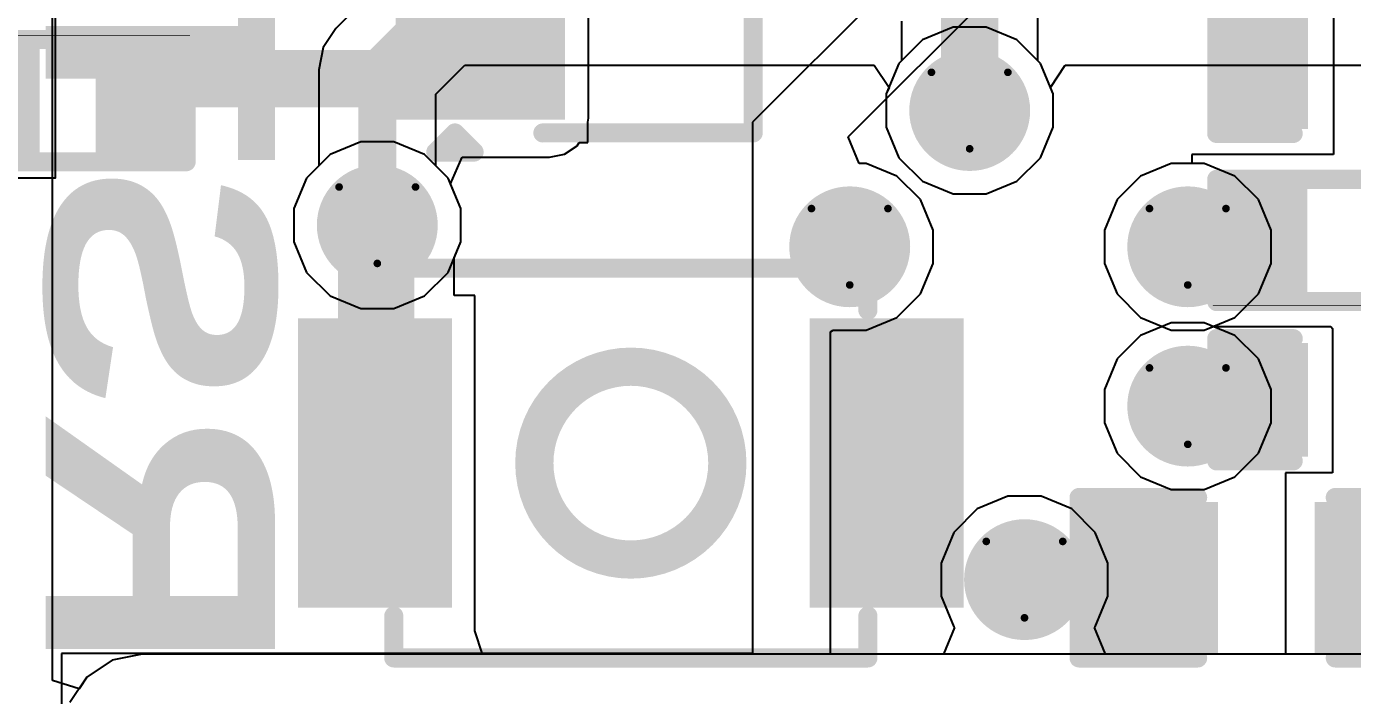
# Model space of a CAD drawing. Header units: inches. Extents: x -6 to 385, y -2 to 98.
# Drawn here: x 22.61 to 31.42, y 6.56 to 11.01 of the extents above; entities that cross this region are included whole.
import ezdxf

# ---------------------------------------------------------------- set-up
doc = ezdxf.new("R2010")
doc.units = ezdxf.units.IN
for name, color, linetype in [('Bottom Layer', 5, 'Continuous'), ('Bottom Overlay', 54, 'Continuous'), ('Bottom Paste', 16, 'Continuous'), ('Bottom Solder', 6, 'Continuous'), ('Dimensions', 6, 'Continuous'), ('Drill Drawing', 1, 'Continuous'), ('Layer 1', 16, 'Continuous'), ('Layer 2', 76, 'Continuous'), ('Top Layer', 1, 'Continuous'), ('Top Solder', 216, 'Continuous'), ('Via Holes', 16, 'Continuous')]:
    doc.layers.add(name, color=color, linetype=linetype)
doc.styles.add('Arial Black_Bold', font='', dxfattribs={"height": 0.2})
doc.styles.get('Arial Black_Bold').set_extended_font_data('Arial Black', bold=True)

# ---------------------------------------------------------------- blocks, each defined once
blk = doc.blocks.new('B3U_1000P_B_15')
at = {"layer": 'Bottom Layer'}
for points in [[(-2.11, 0.86), (-1.29, 0.86), (-1.29, -0.86), (-2.11, -0.86)], [(1.29, 0.86), (2.11, 0.86), (2.11, -0.86), (1.29, -0.86)]]:
    blk.add_hatch(color=5, dxfattribs=at).paths.add_polyline_path(points)
at = {"layer": 'Bottom Paste'}
for points in [[(-2.11, 0.86), (-1.29, 0.86), (-1.29, -0.86), (-2.11, -0.86)], [(1.29, 0.86), (2.11, 0.86), (2.11, -0.86), (1.29, -0.86)]]:
    blk.add_hatch(color=16, dxfattribs=at).paths.add_polyline_path(points)
at = {"layer": 'Bottom Solder'}
for points in [[(-2.2116, 0.9616), (-1.1884, 0.9616), (-1.1884, -0.9616), (-2.2116, -0.9616)], [(1.1884, 0.9616), (2.2116, 0.9616), (2.2116, -0.9616), (1.1884, -0.9616)]]:
    blk.add_hatch(color=6, dxfattribs=at).paths.add_polyline_path(points)
at = {"layer": 'Bottom Overlay'}
for points in [[(-1.5748, 1.016, 0.127, 0.127, 0), (-1.5748, 1.2954, 0.127, 0.127, 0)], [(-1.5748, 1.2954, 0.127, 0.127, 0), (1.5748, 1.2954, 0.127, 0.127, 0)], [(1.5748, 1.2954, 0.127, 0.127, 0), (1.5748, 1.016, 0.127, 0.127, 0)], [(-1.5748, -1.2954, 0.127, 0.127, 0), (-1.5748, -1.016, 0.127, 0.127, 0)], [(1.5748, -1.2954, 0.127, 0.127, 0), (1.5748, -1.016, 0.127, 0.127, 0)], [(-1.5748, -1.2954, 0.127, 0.127, 0), (1.5748, -1.2954, 0.127, 0.127, 0)]]:
    blk.add_lwpolyline(points, format="xyseb", dxfattribs=at)
for points in [[(-1.6065, 1.2954, 0.0635, 0.0635, 1), (-1.5431, 1.2954, 0.0635, 0.0635, 1)], [(-1.6065, 1.2954, 0.0635, 0.0635, 1), (-1.5431, 1.2954, 0.0635, 0.0635, 1)], [(1.5431, 1.2954, 0.0635, 0.0635, 1), (1.6065, 1.2954, 0.0635, 0.0635, 1)], [(1.5431, 1.2954, 0.0635, 0.0635, 1), (1.6065, 1.2954, 0.0635, 0.0635, 1)], [(-1.6065, 1.016, 0.0635, 0.0635, 1), (-1.5431, 1.016, 0.0635, 0.0635, 1)], [(1.5431, 1.016, 0.0635, 0.0635, 1), (1.6066, 1.016, 0.0635, 0.0635, 1)], [(0.6411, 0, 0.254, 0.254, 1), (-0.6411, 0, 0.254, 0.254, 1)], [(-0.7046, 0, 0.127, 0.127, 1), (-0.5776, 0, 0.127, 0.127, 1)], [(0.5776, 0, 0.127, 0.127, 1), (0.7046, 0, 0.127, 0.127, 1)], [(-1.6065, -1.016, 0.0635, 0.0635, 1), (-1.5431, -1.016, 0.0635, 0.0635, 1)], [(1.5431, -1.016, 0.0635, 0.0635, 1), (1.6065, -1.016, 0.0635, 0.0635, 1)], [(-1.6065, -1.2954, 0.0635, 0.0635, 1), (-1.5431, -1.2954, 0.0635, 0.0635, 1)], [(-1.6065, -1.2954, 0.0635, 0.0635, 1), (-1.5431, -1.2954, 0.0635, 0.0635, 1)], [(1.5431, -1.2954, 0.0635, 0.0635, 1), (1.6065, -1.2954, 0.0635, 0.0635, 1)], [(1.5431, -1.2954, 0.0635, 0.0635, 1), (1.6065, -1.2954, 0.0635, 0.0635, 1)]]:
    blk.add_lwpolyline(points, format="xyseb", close=True, dxfattribs=at)
blk = doc.blocks.new('R___0402_B_29')
at = {"layer": 'Bottom Layer'}
for points in [[(-0.2413, 0.3175), (-0.2413, -0.3175), (-0.6985, -0.3175), (-0.6985, 0.3175)], [(0.6985, 0.3175), (0.6985, -0.3175), (0.2413, -0.3175), (0.2413, 0.3175)]]:
    blk.add_hatch(color=5, dxfattribs=at).paths.add_polyline_path(points)
at = {"layer": 'Bottom Paste'}
for points in [[(-0.2413, 0.3175), (-0.2413, -0.3175), (-0.6985, -0.3175), (-0.6985, 0.3175)], [(0.6985, 0.3175), (0.6985, -0.3175), (0.2413, -0.3175), (0.2413, 0.3175)]]:
    blk.add_hatch(color=16, dxfattribs=at).paths.add_polyline_path(points)
at = {"layer": 'Bottom Solder'}
for points in [[(-0.1863, 0.3725), (-0.1863, -0.3725), (-0.7535, -0.3725), (-0.7535, 0.3725)], [(0.7535, 0.3725), (0.7535, -0.3725), (0.1863, -0.3725), (0.1863, 0.3725)]]:
    blk.add_hatch(color=6, dxfattribs=at).paths.add_polyline_path(points)
at = {"layer": 'Bottom Overlay'}
for points in [[(-0.7874, 0.4064, 0.127, 0.127, 0), (-0.7874, -0.4064, 0.127, 0.127, 0)], [(0.7874, 0.4064, 0.127, 0.127, 0), (-0.7874, 0.4064, 0.127, 0.127, 0)], [(0.7874, 0.4064, 0.127, 0.127, 0), (0.7874, -0.4064, 0.127, 0.127, 0)], [(0.8128, 0.4318, 0.00323, 0.00323, 0), (-0.8128, 0.4318, 0.00323, 0.00323, 0)], [(0.7874, -0.4064, 0.127, 0.127, 0), (-0.7874, -0.4064, 0.127, 0.127, 0)]]:
    blk.add_lwpolyline(points, format="xyseb", dxfattribs=at)
for points in [[(-0.8191, 0.4064, 0.0635, 0.0635, 1), (-0.7556, 0.4064, 0.0635, 0.0635, 1)], [(-0.8191, 0.4064, 0.0635, 0.0635, 1), (-0.7556, 0.4064, 0.0635, 0.0635, 1)], [(0.7556, 0.4064, 0.0635, 0.0635, 1), (0.8191, 0.4064, 0.0635, 0.0635, 1)], [(0.7556, 0.4064, 0.0635, 0.0635, 1), (0.8191, 0.4064, 0.0635, 0.0635, 1)], [(-0.8136, 0.4318, 0.00161, 0.00161, 1), (-0.812, 0.4318, 0.00161, 0.00161, 1)], [(0.812, 0.4318, 0.00161, 0.00161, 1), (0.8136, 0.4318, 0.00161, 0.00161, 1)], [(-0.8191, -0.4064, 0.0635, 0.0635, 1), (-0.7556, -0.4064, 0.0635, 0.0635, 1)], [(-0.8191, -0.4064, 0.0635, 0.0635, 1), (-0.7556, -0.4064, 0.0635, 0.0635, 1)], [(0.7556, -0.4064, 0.0635, 0.0635, 1), (0.8191, -0.4064, 0.0635, 0.0635, 1)], [(0.7556, -0.4064, 0.0635, 0.0635, 1), (0.8191, -0.4064, 0.0635, 0.0635, 1)]]:
    blk.add_lwpolyline(points, format="xyseb", close=True, dxfattribs=at)
blk = doc.blocks.new('R___0402_B_38')
at = {"layer": 'Bottom Layer'}
for points in [[(-0.2413, 0.3175), (-0.2413, -0.3175), (-0.6985, -0.3175), (-0.6985, 0.3175)], [(0.6985, 0.3175), (0.6985, -0.3175), (0.2413, -0.3175), (0.2413, 0.3175)]]:
    blk.add_hatch(color=5, dxfattribs=at).paths.add_polyline_path(points)
at = {"layer": 'Bottom Paste'}
for points in [[(-0.2413, 0.3175), (-0.2413, -0.3175), (-0.6985, -0.3175), (-0.6985, 0.3175)], [(0.6985, 0.3175), (0.6985, -0.3175), (0.2413, -0.3175), (0.2413, 0.3175)]]:
    blk.add_hatch(color=16, dxfattribs=at).paths.add_polyline_path(points)
at = {"layer": 'Bottom Solder'}
for points in [[(-0.1863, 0.3725), (-0.1863, -0.3725), (-0.7535, -0.3725), (-0.7535, 0.3725)], [(0.7535, 0.3725), (0.7535, -0.3725), (0.1863, -0.3725), (0.1863, 0.3725)]]:
    blk.add_hatch(color=6, dxfattribs=at).paths.add_polyline_path(points)
at = {"layer": 'Bottom Overlay'}
for points in [[(-0.7874, -0.4064, 0.127, 0.127, 0), (-0.7874, 0.4064, 0.127, 0.127, 0)], [(-0.7874, 0.4064, 0.127, 0.127, 0), (0.7874, 0.4064, 0.127, 0.127, 0)], [(0.7874, -0.4064, 0.127, 0.127, 0), (0.7874, 0.4064, 0.127, 0.127, 0)], [(-0.8128, 0.4318, 0.00323, 0.00323, 0), (0.8128, 0.4318, 0.00323, 0.00323, 0)], [(-0.7874, -0.4064, 0.127, 0.127, 0), (0.7874, -0.4064, 0.127, 0.127, 0)]]:
    blk.add_lwpolyline(points, format="xyseb", dxfattribs=at)
for points in [[(-0.8192, 0.4064, 0.0635, 0.0635, 1), (-0.7557, 0.4064, 0.0635, 0.0635, 1)], [(-0.8192, 0.4064, 0.0635, 0.0635, 1), (-0.7557, 0.4064, 0.0635, 0.0635, 1)], [(0.7557, 0.4064, 0.0635, 0.0635, 1), (0.8192, 0.4064, 0.0635, 0.0635, 1)], [(0.7557, 0.4064, 0.0635, 0.0635, 1), (0.8192, 0.4064, 0.0635, 0.0635, 1)], [(-0.8136, 0.4318, 0.00161, 0.00161, 1), (-0.812, 0.4318, 0.00161, 0.00161, 1)], [(0.812, 0.4318, 0.00161, 0.00161, 1), (0.8136, 0.4318, 0.00161, 0.00161, 1)], [(-0.8192, -0.4064, 0.0635, 0.0635, 1), (-0.7557, -0.4064, 0.0635, 0.0635, 1)], [(-0.8192, -0.4064, 0.0635, 0.0635, 1), (-0.7557, -0.4064, 0.0635, 0.0635, 1)], [(0.7556, -0.4064, 0.0635, 0.0635, 1), (0.8191, -0.4064, 0.0635, 0.0635, 1)], [(0.7556, -0.4064, 0.0635, 0.0635, 1), (0.8191, -0.4064, 0.0635, 0.0635, 1)]]:
    blk.add_lwpolyline(points, format="xyseb", close=True, dxfattribs=at)
blk = doc.blocks.new('____23_B_58')
at = {"layer": 'Bottom Layer'}
for points in [[(-1.36, 1.46), (-0.54, 1.46), (-0.54, 0.54), (-1.36, 0.54)], [(0.54, 1.46), (1.36, 1.46), (1.36, 0.54), (0.54, 0.54)], [(-0.41, -0.54), (0.41, -0.54), (0.41, -1.46), (-0.41, -1.46)]]:
    blk.add_hatch(color=5, dxfattribs=at).paths.add_polyline_path(points)
at = {"layer": 'Bottom Paste'}
for points in [[(-1.36, 1.46), (-0.54, 1.46), (-0.54, 0.54), (-1.36, 0.54)], [(0.54, 1.46), (1.36, 1.46), (1.36, 0.54), (0.54, 0.54)], [(-0.41, -0.54), (0.41, -0.54), (0.41, -1.46), (-0.41, -1.46)]]:
    blk.add_hatch(color=16, dxfattribs=at).paths.add_polyline_path(points)
at = {"layer": 'Bottom Solder'}
for points in [[(-1.4616, 1.5616), (-0.4384, 1.5616), (-0.4384, 0.4384), (-1.4616, 0.4384)], [(0.4384, 1.5616), (1.4616, 1.5616), (1.4616, 0.4384), (0.4384, 0.4384)], [(-0.5116, -0.4384), (0.5116, -0.4384), (0.5116, -1.5616), (-0.5116, -1.5616)]]:
    blk.add_hatch(color=6, dxfattribs=at).paths.add_polyline_path(points)
at = {"layer": 'Bottom Overlay'}
for points in [[(-1.6764, 1.2954, 0.127, 0.127, 0), (-1.5494, 1.1684, 0.127, 0.127, 0)], [(-1.6764, 1.2954, 0.127, 0.127, 0), (-1.6764, 1.0414, 0.127, 0.127, 0)], [(-1.5494, 1.1684, 0.127, 0.127, 0), (-1.6764, 1.0414, 0.127, 0.127, 0)], [(-0.3302, 0.7874, 0.127, 0.127, 0), (0.3302, 0.7874, 0.127, 0.127, 0)], [(-1.5494, 0.5842, 0.127, 0.127, 0), (-1.5494, -0.8128, 0.127, 0.127, 0)], [(1.5494, 0.5842, 0.127, 0.127, 0), (1.5494, -0.8128, 0.127, 0.127, 0)], [(-1.5494, -0.8128, 0.127, 0.127, 0), (-0.5588, -0.8128, 0.127, 0.127, 0)], [(0.5588, -0.8128, 0.127, 0.127, 0), (1.5494, -0.8128, 0.127, 0.127, 0)]]:
    blk.add_lwpolyline(points, format="xyseb", dxfattribs=at)
for points in [[(-1.7082, 1.2954, 0.0635, 0.0635, 1), (-1.6446, 1.2954, 0.0635, 0.0635, 1)], [(-1.7082, 1.2954, 0.0635, 0.0635, 1), (-1.6446, 1.2954, 0.0635, 0.0635, 1)], [(-1.5811, 1.1684, 0.0635, 0.0635, 1), (-1.5176, 1.1684, 0.0635, 0.0635, 1)], [(-1.5811, 1.1684, 0.0635, 0.0635, 1), (-1.5176, 1.1684, 0.0635, 0.0635, 1)], [(-1.7081, 1.0414, 0.0635, 0.0635, 1), (-1.6446, 1.0414, 0.0635, 0.0635, 1)], [(-1.7081, 1.0414, 0.0635, 0.0635, 1), (-1.6446, 1.0414, 0.0635, 0.0635, 1)], [(-0.3619, 0.7874, 0.0635, 0.0635, 1), (-0.2984, 0.7874, 0.0635, 0.0635, 1)], [(0.2985, 0.7874, 0.0635, 0.0635, 1), (0.362, 0.7874, 0.0635, 0.0635, 1)], [(-1.5812, 0.5842, 0.0635, 0.0635, 1), (-1.5176, 0.5842, 0.0635, 0.0635, 1)], [(1.5177, 0.5842, 0.0635, 0.0635, 1), (1.5812, 0.5842, 0.0635, 0.0635, 1)], [(-1.5811, -0.8128, 0.0635, 0.0635, 1), (-1.5176, -0.8128, 0.0635, 0.0635, 1)], [(-1.5811, -0.8128, 0.0635, 0.0635, 1), (-1.5176, -0.8128, 0.0635, 0.0635, 1)], [(-0.5905, -0.8128, 0.0635, 0.0635, 1), (-0.527, -0.8128, 0.0635, 0.0635, 1)], [(0.5271, -0.8128, 0.0635, 0.0635, 1), (0.5906, -0.8128, 0.0635, 0.0635, 1)], [(1.5177, -0.8128, 0.0635, 0.0635, 1), (1.5812, -0.8128, 0.0635, 0.0635, 1)], [(1.5177, -0.8128, 0.0635, 0.0635, 1), (1.5812, -0.8128, 0.0635, 0.0635, 1)]]:
    blk.add_lwpolyline(points, format="xyseb", close=True, dxfattribs=at)
blk = doc.blocks.new('C___0603_B_82')
at = {"layer": 'Bottom Layer'}
for points in [[(-1.143, -0.4445), (-1.143, 0.4445), (-0.381, 0.4445), (-0.381, -0.4445)], [(0.381, -0.4445), (0.381, 0.4445), (1.143, 0.4445), (1.143, -0.4445)]]:
    blk.add_hatch(color=5, dxfattribs=at).paths.add_polyline_path(points)
at = {"layer": 'Bottom Paste'}
for points in [[(-1.143, -0.4445), (-1.143, 0.4445), (-0.381, 0.4445), (-0.381, -0.4445)], [(0.381, -0.4445), (0.381, 0.4445), (1.143, 0.4445), (1.143, -0.4445)]]:
    blk.add_hatch(color=16, dxfattribs=at).paths.add_polyline_path(points)
at = {"layer": 'Bottom Solder'}
for points in [[(-1.203, -0.5045), (-1.203, 0.5045), (-0.321, 0.5045), (-0.321, -0.5045)], [(0.321, -0.5045), (0.321, 0.5045), (1.203, 0.5045), (1.203, -0.5045)]]:
    blk.add_hatch(color=6, dxfattribs=at).paths.add_polyline_path(points)
at = {"layer": 'Bottom Overlay'}
for points in [[(-1.2446, 0.5334, 0.127, 0.127, 0), (-0.4572, 0.5334, 0.127, 0.127, 0)], [(-1.2446, -0.5334, 0.127, 0.127, 0), (-1.2446, 0.5334, 0.127, 0.127, 0)], [(0.4572, 0.5334, 0.127, 0.127, 0), (1.2446, 0.5334, 0.127, 0.127, 0)], [(1.2446, -0.5334, 0.127, 0.127, 0), (1.2446, 0.5334, 0.127, 0.127, 0)], [(-1.2446, -0.5334, 0.127, 0.127, 0), (-0.4572, -0.5334, 0.127, 0.127, 0)], [(0.4572, -0.5334, 0.127, 0.127, 0), (1.2446, -0.5334, 0.127, 0.127, 0)]]:
    blk.add_lwpolyline(points, format="xyseb", dxfattribs=at)
for points in [[(-1.2764, 0.5334, 0.0635, 0.0635, 1), (-1.2128, 0.5334, 0.0635, 0.0635, 1)], [(-1.2764, 0.5334, 0.0635, 0.0635, 1), (-1.2128, 0.5334, 0.0635, 0.0635, 1)], [(-0.4889, 0.5334, 0.0635, 0.0635, 1), (-0.4254, 0.5334, 0.0635, 0.0635, 1)], [(0.4255, 0.5334, 0.0635, 0.0635, 1), (0.489, 0.5334, 0.0635, 0.0635, 1)], [(1.2128, 0.5334, 0.0635, 0.0635, 1), (1.2764, 0.5334, 0.0635, 0.0635, 1)], [(1.2128, 0.5334, 0.0635, 0.0635, 1), (1.2764, 0.5334, 0.0635, 0.0635, 1)], [(-1.2764, -0.5334, 0.0635, 0.0635, 1), (-1.2128, -0.5334, 0.0635, 0.0635, 1)], [(-1.2764, -0.5334, 0.0635, 0.0635, 1), (-1.2128, -0.5334, 0.0635, 0.0635, 1)], [(-0.4889, -0.5334, 0.0635, 0.0635, 1), (-0.4254, -0.5334, 0.0635, 0.0635, 1)], [(0.4255, -0.5334, 0.0635, 0.0635, 1), (0.489, -0.5334, 0.0635, 0.0635, 1)], [(1.2128, -0.5334, 0.0635, 0.0635, 1), (1.2764, -0.5334, 0.0635, 0.0635, 1)], [(1.2128, -0.5334, 0.0635, 0.0635, 1), (1.2764, -0.5334, 0.0635, 0.0635, 1)]]:
    blk.add_lwpolyline(points, format="xyseb", close=True, dxfattribs=at)
blk = doc.blocks.new('C___0402_B_83')
at = {"layer": 'Bottom Layer'}
for points in [[(-0.2413, 0.3175), (-0.2413, -0.3175), (-0.6985, -0.3175), (-0.6985, 0.3175)], [(0.6985, 0.3175), (0.6985, -0.3175), (0.2413, -0.3175), (0.2413, 0.3175)]]:
    blk.add_hatch(color=5, dxfattribs=at).paths.add_polyline_path(points)
at = {"layer": 'Bottom Paste'}
for points in [[(-0.2413, 0.3175), (-0.2413, -0.3175), (-0.6985, -0.3175), (-0.6985, 0.3175)], [(0.6985, 0.3175), (0.6985, -0.3175), (0.2413, -0.3175), (0.2413, 0.3175)]]:
    blk.add_hatch(color=16, dxfattribs=at).paths.add_polyline_path(points)
at = {"layer": 'Bottom Solder'}
for points in [[(-0.1813, 0.3775), (-0.1813, -0.3775), (-0.7585, -0.3775), (-0.7585, 0.3775)], [(0.7585, 0.3775), (0.7585, -0.3775), (0.1813, -0.3775), (0.1813, 0.3775)]]:
    blk.add_hatch(color=6, dxfattribs=at).paths.add_polyline_path(points)
at = {"layer": 'Bottom Overlay'}
for points in [[(-0.7874, -0.4064, 0.127, 0.127, 0), (-0.7874, 0.4064, 0.127, 0.127, 0)], [(-0.7874, 0.4064, 0.127, 0.127, 0), (-0.2794, 0.4064, 0.127, 0.127, 0)], [(0.2794, 0.4064, 0.127, 0.127, 0), (0.7874, 0.4064, 0.127, 0.127, 0)], [(0.7874, -0.4064, 0.127, 0.127, 0), (0.7874, 0.4064, 0.127, 0.127, 0)], [(-0.7874, -0.4064, 0.127, 0.127, 0), (-0.2794, -0.4064, 0.127, 0.127, 0)], [(0.2794, -0.4064, 0.127, 0.127, 0), (0.7874, -0.4064, 0.127, 0.127, 0)]]:
    blk.add_lwpolyline(points, format="xyseb", dxfattribs=at)
for points in [[(-0.8191, 0.4064, 0.0635, 0.0635, 1), (-0.7556, 0.4064, 0.0635, 0.0635, 1)], [(-0.8191, 0.4064, 0.0635, 0.0635, 1), (-0.7556, 0.4064, 0.0635, 0.0635, 1)], [(-0.3111, 0.4064, 0.0635, 0.0635, 1), (-0.2477, 0.4064, 0.0635, 0.0635, 1)], [(0.2477, 0.4064, 0.0635, 0.0635, 1), (0.3111, 0.4064, 0.0635, 0.0635, 1)], [(0.7556, 0.4064, 0.0635, 0.0635, 1), (0.8191, 0.4064, 0.0635, 0.0635, 1)], [(0.7556, 0.4064, 0.0635, 0.0635, 1), (0.8191, 0.4064, 0.0635, 0.0635, 1)], [(-0.8192, -0.4064, 0.0635, 0.0635, 1), (-0.7557, -0.4064, 0.0635, 0.0635, 1)], [(-0.8192, -0.4064, 0.0635, 0.0635, 1), (-0.7557, -0.4064, 0.0635, 0.0635, 1)], [(-0.3111, -0.4064, 0.0635, 0.0635, 1), (-0.2477, -0.4064, 0.0635, 0.0635, 1)], [(0.2477, -0.4064, 0.0635, 0.0635, 1), (0.3112, -0.4064, 0.0635, 0.0635, 1)], [(0.7556, -0.4064, 0.0635, 0.0635, 1), (0.8191, -0.4064, 0.0635, 0.0635, 1)], [(0.7556, -0.4064, 0.0635, 0.0635, 1), (0.8191, -0.4064, 0.0635, 0.0635, 1)]]:
    blk.add_lwpolyline(points, format="xyseb", close=True, dxfattribs=at)
blk = doc.blocks.new('C___0402_B_84')
at = {"layer": 'Bottom Layer'}
for points in [[(-0.2413, 0.3175), (-0.2413, -0.3175), (-0.6985, -0.3175), (-0.6985, 0.3175)], [(0.6985, 0.3175), (0.6985, -0.3175), (0.2413, -0.3175), (0.2413, 0.3175)]]:
    blk.add_hatch(color=5, dxfattribs=at).paths.add_polyline_path(points)
at = {"layer": 'Bottom Paste'}
for points in [[(-0.2413, 0.3175), (-0.2413, -0.3175), (-0.6985, -0.3175), (-0.6985, 0.3175)], [(0.6985, 0.3175), (0.6985, -0.3175), (0.2413, -0.3175), (0.2413, 0.3175)]]:
    blk.add_hatch(color=16, dxfattribs=at).paths.add_polyline_path(points)
at = {"layer": 'Bottom Solder'}
for points in [[(-0.1813, 0.3775), (-0.1813, -0.3775), (-0.7585, -0.3775), (-0.7585, 0.3775)], [(0.7585, 0.3775), (0.7585, -0.3775), (0.1813, -0.3775), (0.1813, 0.3775)]]:
    blk.add_hatch(color=6, dxfattribs=at).paths.add_polyline_path(points)
at = {"layer": 'Bottom Overlay'}
for points in [[(-0.7874, 0.4064, 0.127, 0.127, 0), (-0.7874, -0.4064, 0.127, 0.127, 0)], [(-0.2794, 0.4064, 0.127, 0.127, 0), (-0.7874, 0.4064, 0.127, 0.127, 0)], [(0.7874, 0.4064, 0.127, 0.127, 0), (0.2794, 0.4064, 0.127, 0.127, 0)], [(0.7874, 0.4064, 0.127, 0.127, 0), (0.7874, -0.4064, 0.127, 0.127, 0)], [(-0.2794, -0.4064, 0.127, 0.127, 0), (-0.7874, -0.4064, 0.127, 0.127, 0)], [(0.7874, -0.4064, 0.127, 0.127, 0), (0.2794, -0.4064, 0.127, 0.127, 0)]]:
    blk.add_lwpolyline(points, format="xyseb", dxfattribs=at)
for points in [[(-0.8191, 0.4064, 0.0635, 0.0635, 1), (-0.7556, 0.4064, 0.0635, 0.0635, 1)], [(-0.8191, 0.4064, 0.0635, 0.0635, 1), (-0.7556, 0.4064, 0.0635, 0.0635, 1)], [(-0.3112, 0.4064, 0.0635, 0.0635, 1), (-0.2477, 0.4064, 0.0635, 0.0635, 1)], [(0.2477, 0.4064, 0.0635, 0.0635, 1), (0.3111, 0.4064, 0.0635, 0.0635, 1)], [(0.7557, 0.4064, 0.0635, 0.0635, 1), (0.8192, 0.4064, 0.0635, 0.0635, 1)], [(0.7557, 0.4064, 0.0635, 0.0635, 1), (0.8192, 0.4064, 0.0635, 0.0635, 1)], [(-0.8191, -0.4064, 0.0635, 0.0635, 1), (-0.7556, -0.4064, 0.0635, 0.0635, 1)], [(-0.8191, -0.4064, 0.0635, 0.0635, 1), (-0.7556, -0.4064, 0.0635, 0.0635, 1)], [(-0.3111, -0.4064, 0.0635, 0.0635, 1), (-0.2477, -0.4064, 0.0635, 0.0635, 1)], [(0.2477, -0.4064, 0.0635, 0.0635, 1), (0.3111, -0.4064, 0.0635, 0.0635, 1)], [(0.7556, -0.4064, 0.0635, 0.0635, 1), (0.8191, -0.4064, 0.0635, 0.0635, 1)], [(0.7556, -0.4064, 0.0635, 0.0635, 1), (0.8191, -0.4064, 0.0635, 0.0635, 1)]]:
    blk.add_lwpolyline(points, format="xyseb", close=True, dxfattribs=at)

msp = doc.modelspace()

# ---------------------------------------------------------------- hatches: boundary and pattern name
at = {"layer": 'Bottom Layer'}
for points in [[(25.1616, 10.3972), (26.0816, 10.3972), (26.0816, 11.3091), (25.1616, 11.3091)], [(23.1214, 10.197), (23.5786, 10.197), (23.5786, 10.8966), (23.1214, 10.8966)]]:
    msp.add_hatch(color=5, dxfattribs=at).paths.add_polyline_path(points)
h = msp.add_hatch(color=5, dxfattribs=at)
edge = h.paths.add_edge_path()
edge.add_arc((28.8725, 10.4486), 0.3, 0, 360)
h = msp.add_hatch(color=5, dxfattribs=at)
edge = h.paths.add_edge_path()
edge.add_arc((24.9374, 9.6863), 0.3, 0, 360)
h = msp.add_hatch(color=5, dxfattribs=at)
edge = h.paths.add_edge_path()
edge.add_arc((28.0755, 9.5429), 0.3, 0, 360)
h = msp.add_hatch(color=5, dxfattribs=at)
edge = h.paths.add_edge_path()
edge.add_arc((30.3209, 9.5429), 0.3, 0, 360)
h = msp.add_hatch(color=5, dxfattribs=at)
edge = h.paths.add_edge_path()
edge.add_arc((30.3209, 8.4835), 0.3, 0, 360)
h = msp.add_hatch(color=5, dxfattribs=at)
edge = h.paths.add_edge_path()
edge.add_arc((29.2367, 7.33), 0.3, 0, 360)
at = {"layer": 'Bottom Solder'}
h = msp.add_hatch(color=6, dxfattribs=at)
edge = h.paths.add_edge_path()
edge.add_arc((28.8725, 10.4486), 0.4016, 0, 360)
h = msp.add_hatch(color=6, dxfattribs=at)
edge = h.paths.add_edge_path()
edge.add_arc((24.9374, 9.6863), 0.4016, 0, 360)
h = msp.add_hatch(color=6, dxfattribs=at)
edge = h.paths.add_edge_path()
edge.add_arc((28.0755, 9.5429), 0.4016, 0, 360)
h = msp.add_hatch(color=6, dxfattribs=at)
edge = h.paths.add_edge_path()
edge.add_arc((30.3209, 9.5429), 0.4016, 0, 360)
h = msp.add_hatch(color=6, dxfattribs=at)
edge = h.paths.add_edge_path()
edge.add_arc((30.3209, 8.4835), 0.4016, 0, 360)
h = msp.add_hatch(color=6, dxfattribs=at)
edge = h.paths.add_edge_path()
edge.add_arc((29.2367, 7.33), 0.4016, 0, 360)
at = {"layer": 'Layer 1'}
h = msp.add_hatch(color=16, dxfattribs=at)
edge = h.paths.add_edge_path()
edge.add_arc((28.8725, 10.4486), 0.3, 0, 360)
h = msp.add_hatch(color=16, dxfattribs=at)
edge = h.paths.add_edge_path()
edge.add_arc((24.9374, 9.6863), 0.3, 0, 360)
h = msp.add_hatch(color=16, dxfattribs=at)
edge = h.paths.add_edge_path()
edge.add_arc((28.0755, 9.5429), 0.3, 0, 360)
h = msp.add_hatch(color=16, dxfattribs=at)
edge = h.paths.add_edge_path()
edge.add_arc((30.3209, 9.5429), 0.3, 0, 360)
h = msp.add_hatch(color=16, dxfattribs=at)
edge = h.paths.add_edge_path()
edge.add_arc((30.3209, 8.4835), 0.3, 0, 360)
h = msp.add_hatch(color=16, dxfattribs=at)
edge = h.paths.add_edge_path()
edge.add_arc((29.2367, 7.33), 0.3, 0, 360)
at = {"layer": 'Layer 2'}
h = msp.add_hatch(color=76, dxfattribs=at)
edge = h.paths.add_edge_path()
edge.add_arc((28.8725, 10.4486), 0.3, 0, 360)
h = msp.add_hatch(color=76, dxfattribs=at)
edge = h.paths.add_edge_path()
edge.add_arc((24.9374, 9.6863), 0.3, 0, 360)
h = msp.add_hatch(color=76, dxfattribs=at)
edge = h.paths.add_edge_path()
edge.add_arc((28.0755, 9.5429), 0.3, 0, 360)
h = msp.add_hatch(color=76, dxfattribs=at)
edge = h.paths.add_edge_path()
edge.add_arc((30.3209, 9.5429), 0.3, 0, 360)
h = msp.add_hatch(color=76, dxfattribs=at)
edge = h.paths.add_edge_path()
edge.add_arc((30.3209, 8.4835), 0.3, 0, 360)
h = msp.add_hatch(color=76, dxfattribs=at)
edge = h.paths.add_edge_path()
edge.add_arc((29.2367, 7.33), 0.3, 0, 360)
at = {"layer": 'Top Layer'}
h = msp.add_hatch(color=1, dxfattribs=at)
edge = h.paths.add_edge_path()
edge.add_arc((28.8725, 10.4486), 0.3, 0, 360)
h = msp.add_hatch(color=1, dxfattribs=at)
edge = h.paths.add_edge_path()
edge.add_arc((24.9374, 9.6863), 0.3, 0, 360)
h = msp.add_hatch(color=1, dxfattribs=at)
edge = h.paths.add_edge_path()
edge.add_arc((28.0755, 9.5429), 0.3, 0, 360)
h = msp.add_hatch(color=1, dxfattribs=at)
edge = h.paths.add_edge_path()
edge.add_arc((30.3209, 9.5429), 0.3, 0, 360)
h = msp.add_hatch(color=1, dxfattribs=at)
edge = h.paths.add_edge_path()
edge.add_arc((30.3209, 8.4835), 0.3, 0, 360)
h = msp.add_hatch(color=1, dxfattribs=at)
edge = h.paths.add_edge_path()
edge.add_arc((29.2367, 7.33), 0.3, 0, 360)
at = {"layer": 'Top Solder'}
h = msp.add_hatch(color=216, dxfattribs=at)
edge = h.paths.add_edge_path()
edge.add_arc((28.8725, 10.4486), 0.4016, 0, 360)
h = msp.add_hatch(color=216, dxfattribs=at)
edge = h.paths.add_edge_path()
edge.add_arc((24.9374, 9.6863), 0.4016, 0, 360)
h = msp.add_hatch(color=216, dxfattribs=at)
edge = h.paths.add_edge_path()
edge.add_arc((28.0755, 9.5429), 0.4016, 0, 360)
h = msp.add_hatch(color=216, dxfattribs=at)
edge = h.paths.add_edge_path()
edge.add_arc((30.3209, 9.5429), 0.4016, 0, 360)
h = msp.add_hatch(color=216, dxfattribs=at)
edge = h.paths.add_edge_path()
edge.add_arc((30.3209, 8.4835), 0.4016, 0, 360)
h = msp.add_hatch(color=216, dxfattribs=at)
edge = h.paths.add_edge_path()
edge.add_arc((29.2367, 7.33), 0.4016, 0, 360)
at = {"layer": 'Via Holes'}
h = msp.add_hatch(color=7, dxfattribs=at)
edge = h.paths.add_edge_path()
edge.add_arc((28.8725, 10.4486), 0.15, 0, 360)
h = msp.add_hatch(color=7, dxfattribs=at)
edge = h.paths.add_edge_path()
edge.add_arc((24.9374, 9.6863), 0.15, 0, 360)
h = msp.add_hatch(color=7, dxfattribs=at)
edge = h.paths.add_edge_path()
edge.add_arc((28.0755, 9.5429), 0.15, 0, 360)
h = msp.add_hatch(color=7, dxfattribs=at)
edge = h.paths.add_edge_path()
edge.add_arc((30.3209, 9.5429), 0.15, 0, 360)
h = msp.add_hatch(color=7, dxfattribs=at)
edge = h.paths.add_edge_path()
edge.add_arc((30.3209, 8.4835), 0.15, 0, 360)
h = msp.add_hatch(color=7, dxfattribs=at)
edge = h.paths.add_edge_path()
edge.add_arc((29.2367, 7.33), 0.15, 0, 360)

# ---------------------------------------------------------------- linework, layer by layer
at = {"layer": 'Bottom Layer'}
for p, q in [((26.3406, 10.3972), (26.3406, 11.2937)), ((29.3257, 10.7789), (29.3257, 11.2487)), ((31.2883, 11.2487), (31.2883, 10.1565)), ((28.4193, 11.042), (28.4193, 10.7789)), ((28.4028, 10.7624), (28.3185, 10.5588)), ((28.4193, 10.7789), (28.4028, 10.7624)), ((29.3422, 10.7624), (29.3257, 10.7789)), ((29.4265, 10.5588), (29.3422, 10.7624)), ((28.3185, 10.5588), (28.3185, 10.3384)), ((29.4265, 10.3384), (29.4265, 10.5588)), ((26.3356, 10.3722), (26.3406, 10.3972)), ((26.3356, 10.2351), (26.3356, 10.3722)), ((28.3185, 10.3384), (28.4028, 10.1348)), ((29.3422, 10.1348), (29.4265, 10.3384)), ((26.2647, 10.2141), (26.2788, 10.2351)), ((26.2788, 10.2351), (26.3356, 10.2351)), ((25.4235, 9.9604), (25.5012, 10.1382)), ((25.5012, 10.1382), (26.0816, 10.1382)), ((26.0816, 10.1382), (26.1807, 10.158)), ((26.1807, 10.158), (26.2647, 10.2141)), ((28.4028, 10.1348), (28.5587, 9.9789)), ((29.1863, 9.9789), (29.3422, 10.1348)), ((31.2883, 10.1565), (30.3485, 10.1565)), ((30.3485, 10.1565), (30.3485, 10.0969)), ((30.2107, 10.0969), (30.0071, 10.0125)), ((30.3485, 10.0969), (30.2107, 10.0969)), ((25.4914, 9.7965), (25.4235, 9.9604)), ((28.5587, 9.9789), (28.7623, 9.8946)), ((28.9827, 9.8946), (29.1863, 9.9789)), ((30.0071, 10.0125), (29.8513, 9.8567)), ((28.7623, 9.8946), (28.9827, 9.8946)), ((25.4914, 9.5761), (25.4914, 9.7965)), ((29.8513, 9.8567), (29.7669, 9.6531)), ((29.7669, 9.6531), (29.7669, 9.4327)), ((25.4474, 9.47), (25.4914, 9.5761)), ((25.4474, 9.2186), (25.4474, 9.47)), ((29.7669, 9.4327), (29.8513, 9.229)), ((25.5856, 9.2186), (25.4474, 9.2186)), ((25.5856, 6.9906), (25.5856, 9.2186)), ((29.8513, 9.229), (30.0071, 9.0732)), ((30.0071, 9.0732), (30.2107, 8.9889)), ((30.2107, 8.9889), (30.4311, 8.9889)), ((30.4311, 8.9889), (30.4906, 9.0135)), ((30.4906, 9.0135), (31.2717, 9.0135)), ((31.2717, 9.0135), (31.2833, 8.9994)), ((31.2833, 8.9994), (31.2833, 8.0411)), ((31.2833, 8.0411), (30.9708, 8.0411)), ((30.9708, 8.0411), (30.9708, 6.8339)), ((25.6366, 6.8339), (25.5856, 6.9906)), ((25.5856, 6.9906), (25.5856, 6.9906)), ((30.9708, 6.8339), (25.6366, 6.8339))]:
    msp.add_line(p, q, dxfattribs=at)
for points in [[(28.8725, 10.4486, 0.381, 0.381, 0), (28.8725, 11.8202, 0.381, 0.381, 0)], [(25.3576, 10.6605, 0.254, 0.254, 0), (25.6216, 10.9245, 0.254, 0.254, 0)], [(23.4516, 10.6605, 0.381, 0.381, 0), (25.3576, 10.6605, 0.381, 0.381, 0)], [(30.793, 10.6645, 0.381, 0.381, 0), (30.8311, 10.7026, 0.381, 0.381, 0)], [(30.793, 10.5756, 0.381, 0.381, 0), (30.793, 10.6645, 0.381, 0.381, 0)], [(23.35, 10.5589, 0.254, 0.254, 0), (23.4516, 10.6605, 0.254, 0.254, 0)], [(23.35, 10.5145, 0.254, 0.254, 0), (23.35, 10.5589, 0.254, 0.254, 0)], [(24.9295, 8.1271, 0.508, 0.508, 0), (24.9295, 9.6784, 0.508, 0.508, 0)], [(24.9295, 9.6784, 0.381, 0.381, 0), (24.9374, 9.6863, 0.381, 0.381, 0)], [(30.3209, 9.5429, 0.381, 0.381, 0), (30.342, 9.5639, 0.381, 0.381, 0)], [(30.342, 9.5639, 0.381, 0.381, 0), (30.81, 9.5639, 0.381, 0.381, 0)], [(30.81, 9.5639, 0.381, 0.381, 0), (30.8311, 9.585, 0.381, 0.381, 0)], [(30.3209, 8.4835, 0.381, 0.381, 0), (30.342, 8.5046, 0.381, 0.381, 0)], [(30.342, 8.5046, 0.381, 0.381, 0), (30.81, 8.5046, 0.381, 0.381, 0)], [(30.81, 8.5046, 0.381, 0.381, 0), (30.8311, 8.5257, 0.381, 0.381, 0)], [(29.2367, 7.33, 0.381, 0.381, 0), (29.243, 7.3363, 0.381, 0.381, 0)], [(29.243, 7.3363, 0.381, 0.381, 0), (30.0755, 7.3363, 0.381, 0.381, 0)], [(30.0755, 7.3363, 0.381, 0.381, 0), (30.0818, 7.3426, 0.381, 0.381, 0)]]:
    msp.add_lwpolyline(points, format="xyseb", dxfattribs=at)
for points in [[(25.5581, 10.9245, 0.127, 0.127, 1), (25.6851, 10.9245, 0.127, 0.127, 1)], [(23.3563, 10.6605, 0.1905, 0.1905, 1), (23.5468, 10.6605, 0.1905, 0.1905, 1)], [(25.2623, 10.6605, 0.1905, 0.1905, 1), (25.4528, 10.6605, 0.1905, 0.1905, 1)], [(30.6977, 10.6645, 0.1905, 0.1905, 1), (30.8882, 10.6645, 0.1905, 0.1905, 1)], [(30.6977, 10.6645, 0.1905, 0.1905, 1), (30.8882, 10.6645, 0.1905, 0.1905, 1)], [(30.7358, 10.7026, 0.1905, 0.1905, 1), (30.9263, 10.7026, 0.1905, 0.1905, 1)], [(23.3881, 10.6605, 0.127, 0.127, 1), (23.5151, 10.6605, 0.127, 0.127, 1)], [(25.2941, 10.6605, 0.127, 0.127, 1), (25.4211, 10.6605, 0.127, 0.127, 1)], [(30.6977, 10.5756, 0.1905, 0.1905, 1), (30.8882, 10.5756, 0.1905, 0.1905, 1)], [(23.2865, 10.5589, 0.127, 0.127, 1), (23.4135, 10.5589, 0.127, 0.127, 1)], [(23.2865, 10.5589, 0.127, 0.127, 1), (23.4135, 10.5589, 0.127, 0.127, 1)], [(23.2865, 10.5145, 0.127, 0.127, 1), (23.4135, 10.5145, 0.127, 0.127, 1)], [(28.7772, 10.4486, 0.1905, 0.1905, 1), (28.9677, 10.4486, 0.1905, 0.1905, 1)], [(24.8025, 9.6784, 0.254, 0.254, 1), (25.0565, 9.6784, 0.254, 0.254, 1)], [(24.8342, 9.6784, 0.1905, 0.1905, 1), (25.0247, 9.6784, 0.1905, 0.1905, 1)], [(24.8421, 9.6863, 0.1905, 0.1905, 1), (25.0326, 9.6863, 0.1905, 0.1905, 1)], [(30.2257, 9.5429, 0.1905, 0.1905, 1), (30.4162, 9.5429, 0.1905, 0.1905, 1)], [(30.2468, 9.5639, 0.1905, 0.1905, 1), (30.4373, 9.5639, 0.1905, 0.1905, 1)], [(30.2468, 9.5639, 0.1905, 0.1905, 1), (30.4373, 9.5639, 0.1905, 0.1905, 1)], [(30.7148, 9.5639, 0.1905, 0.1905, 1), (30.9053, 9.5639, 0.1905, 0.1905, 1)], [(30.7148, 9.5639, 0.1905, 0.1905, 1), (30.9053, 9.5639, 0.1905, 0.1905, 1)], [(30.7358, 9.585, 0.1905, 0.1905, 1), (30.9263, 9.585, 0.1905, 0.1905, 1)], [(30.2257, 8.4835, 0.1905, 0.1905, 1), (30.4162, 8.4835, 0.1905, 0.1905, 1)], [(30.2468, 8.5046, 0.1905, 0.1905, 1), (30.4373, 8.5046, 0.1905, 0.1905, 1)], [(30.2468, 8.5046, 0.1905, 0.1905, 1), (30.4373, 8.5046, 0.1905, 0.1905, 1)], [(30.7148, 8.5046, 0.1905, 0.1905, 1), (30.9053, 8.5046, 0.1905, 0.1905, 1)], [(30.7148, 8.5046, 0.1905, 0.1905, 1), (30.9053, 8.5046, 0.1905, 0.1905, 1)], [(30.7358, 8.5257, 0.1905, 0.1905, 1), (30.9263, 8.5257, 0.1905, 0.1905, 1)], [(24.8025, 8.1271, 0.254, 0.254, 1), (25.0565, 8.1271, 0.254, 0.254, 1)], [(29.1415, 7.33, 0.1905, 0.1905, 1), (29.332, 7.33, 0.1905, 0.1905, 1)], [(29.1478, 7.3363, 0.1905, 0.1905, 1), (29.3383, 7.3363, 0.1905, 0.1905, 1)], [(29.1478, 7.3363, 0.1905, 0.1905, 1), (29.3383, 7.3363, 0.1905, 0.1905, 1)], [(29.9802, 7.3363, 0.1905, 0.1905, 1), (30.1707, 7.3363, 0.1905, 0.1905, 1)], [(29.9802, 7.3363, 0.1905, 0.1905, 1), (30.1707, 7.3363, 0.1905, 0.1905, 1)], [(29.9865, 7.3426, 0.1905, 0.1905, 1), (30.177, 7.3426, 0.1905, 0.1905, 1)]]:
    msp.add_lwpolyline(points, format="xyseb", close=True, dxfattribs=at)
at = {"layer": 'Dimensions'}
for points in [[(22.7983, 10, 0.0127, 0.0127, 0), (22.7983, 35, 0.0127, 0.0127, 0)], [(19.8395, 10, 0.0127, 0.0127, 0), (22.7983, 10, 0.0127, 0.0127, 0)]]:
    msp.add_lwpolyline(points, format="xyseb", dxfattribs=at)
msp.add_lwpolyline([(22.7951, 10, 0.00635, 0.00635, 1), (22.8015, 10, 0.00635, 0.00635, 1)], format="xyseb", close=True, dxfattribs=at)
msp.add_lwpolyline([(22.7951, 10, 0.00635, 0.00635, 1), (22.8015, 10, 0.00635, 0.00635, 1)], format="xyseb", close=True, dxfattribs=at)
at = {"layer": 'Drill Drawing'}
for points in [[(28.6185, 10.7026, 0.0508, 0.0508, 0), (29.1265, 10.7026, 0.0508, 0.0508, 0)], [(28.6185, 10.7026, 0.0508, 0.0508, 0), (28.8725, 10.1946, 0.0508, 0.0508, 0)], [(28.8725, 10.1946, 0.0508, 0.0508, 0), (29.1265, 10.7026, 0.0508, 0.0508, 0)], [(24.6834, 9.9403, 0.0508, 0.0508, 0), (25.1914, 9.9403, 0.0508, 0.0508, 0)], [(24.6834, 9.9403, 0.0508, 0.0508, 0), (24.9374, 9.4323, 0.0508, 0.0508, 0)], [(24.9374, 9.4323, 0.0508, 0.0508, 0), (25.1914, 9.9403, 0.0508, 0.0508, 0)], [(27.8215, 9.7969, 0.0508, 0.0508, 0), (28.3295, 9.7969, 0.0508, 0.0508, 0)], [(27.8215, 9.7969, 0.0508, 0.0508, 0), (28.0755, 9.2889, 0.0508, 0.0508, 0)], [(28.0755, 9.2889, 0.0508, 0.0508, 0), (28.3295, 9.7969, 0.0508, 0.0508, 0)], [(30.0669, 9.7969, 0.0508, 0.0508, 0), (30.5749, 9.7969, 0.0508, 0.0508, 0)], [(30.0669, 9.7969, 0.0508, 0.0508, 0), (30.3209, 9.2889, 0.0508, 0.0508, 0)], [(30.3209, 9.2889, 0.0508, 0.0508, 0), (30.5749, 9.7969, 0.0508, 0.0508, 0)], [(30.0669, 8.7375, 0.0508, 0.0508, 0), (30.5749, 8.7375, 0.0508, 0.0508, 0)], [(30.0669, 8.7375, 0.0508, 0.0508, 0), (30.3209, 8.2295, 0.0508, 0.0508, 0)], [(30.3209, 8.2295, 0.0508, 0.0508, 0), (30.5749, 8.7375, 0.0508, 0.0508, 0)], [(28.9827, 7.584, 0.0508, 0.0508, 0), (29.4907, 7.584, 0.0508, 0.0508, 0)], [(28.9827, 7.584, 0.0508, 0.0508, 0), (29.2367, 7.076, 0.0508, 0.0508, 0)], [(29.2367, 7.076, 0.0508, 0.0508, 0), (29.4907, 7.584, 0.0508, 0.0508, 0)]]:
    msp.add_lwpolyline(points, format="xyseb", dxfattribs=at)
for points in [[(28.6058, 10.7026, 0.0254, 0.0254, 1), (28.6312, 10.7026, 0.0254, 0.0254, 1)], [(28.6058, 10.7026, 0.0254, 0.0254, 1), (28.6312, 10.7026, 0.0254, 0.0254, 1)], [(29.1138, 10.7026, 0.0254, 0.0254, 1), (29.1392, 10.7026, 0.0254, 0.0254, 1)], [(29.1138, 10.7026, 0.0254, 0.0254, 1), (29.1392, 10.7026, 0.0254, 0.0254, 1)], [(28.8598, 10.1946, 0.0254, 0.0254, 1), (28.8852, 10.1946, 0.0254, 0.0254, 1)], [(28.8598, 10.1946, 0.0254, 0.0254, 1), (28.8852, 10.1946, 0.0254, 0.0254, 1)], [(24.6707, 9.9403, 0.0254, 0.0254, 1), (24.6961, 9.9403, 0.0254, 0.0254, 1)], [(24.6707, 9.9403, 0.0254, 0.0254, 1), (24.6961, 9.9403, 0.0254, 0.0254, 1)], [(25.1787, 9.9403, 0.0254, 0.0254, 1), (25.2041, 9.9403, 0.0254, 0.0254, 1)], [(25.1787, 9.9403, 0.0254, 0.0254, 1), (25.2041, 9.9403, 0.0254, 0.0254, 1)], [(27.8088, 9.7969, 0.0254, 0.0254, 1), (27.8342, 9.7969, 0.0254, 0.0254, 1)], [(27.8088, 9.7969, 0.0254, 0.0254, 1), (27.8342, 9.7969, 0.0254, 0.0254, 1)], [(28.3168, 9.7969, 0.0254, 0.0254, 1), (28.3422, 9.7969, 0.0254, 0.0254, 1)], [(28.3168, 9.7969, 0.0254, 0.0254, 1), (28.3422, 9.7969, 0.0254, 0.0254, 1)], [(30.0542, 9.7969, 0.0254, 0.0254, 1), (30.0796, 9.7969, 0.0254, 0.0254, 1)], [(30.0542, 9.7969, 0.0254, 0.0254, 1), (30.0796, 9.7969, 0.0254, 0.0254, 1)], [(30.5622, 9.7969, 0.0254, 0.0254, 1), (30.5876, 9.7969, 0.0254, 0.0254, 1)], [(30.5622, 9.7969, 0.0254, 0.0254, 1), (30.5876, 9.7969, 0.0254, 0.0254, 1)], [(24.9247, 9.4323, 0.0254, 0.0254, 1), (24.9501, 9.4323, 0.0254, 0.0254, 1)], [(24.9247, 9.4323, 0.0254, 0.0254, 1), (24.9501, 9.4323, 0.0254, 0.0254, 1)], [(28.0628, 9.2889, 0.0254, 0.0254, 1), (28.0882, 9.2889, 0.0254, 0.0254, 1)], [(28.0628, 9.2889, 0.0254, 0.0254, 1), (28.0882, 9.2889, 0.0254, 0.0254, 1)], [(30.3082, 9.2889, 0.0254, 0.0254, 1), (30.3336, 9.2889, 0.0254, 0.0254, 1)], [(30.3082, 9.2889, 0.0254, 0.0254, 1), (30.3336, 9.2889, 0.0254, 0.0254, 1)], [(30.0542, 8.7375, 0.0254, 0.0254, 1), (30.0796, 8.7375, 0.0254, 0.0254, 1)], [(30.0542, 8.7375, 0.0254, 0.0254, 1), (30.0796, 8.7375, 0.0254, 0.0254, 1)], [(30.5622, 8.7375, 0.0254, 0.0254, 1), (30.5876, 8.7375, 0.0254, 0.0254, 1)], [(30.5622, 8.7375, 0.0254, 0.0254, 1), (30.5876, 8.7375, 0.0254, 0.0254, 1)], [(30.3082, 8.2295, 0.0254, 0.0254, 1), (30.3336, 8.2295, 0.0254, 0.0254, 1)], [(30.3082, 8.2295, 0.0254, 0.0254, 1), (30.3336, 8.2295, 0.0254, 0.0254, 1)], [(28.97, 7.584, 0.0254, 0.0254, 1), (28.9954, 7.584, 0.0254, 0.0254, 1)], [(28.97, 7.584, 0.0254, 0.0254, 1), (28.9954, 7.584, 0.0254, 0.0254, 1)], [(29.478, 7.584, 0.0254, 0.0254, 1), (29.5034, 7.584, 0.0254, 0.0254, 1)], [(29.478, 7.584, 0.0254, 0.0254, 1), (29.5034, 7.584, 0.0254, 0.0254, 1)], [(29.224, 7.076, 0.0254, 0.0254, 1), (29.2494, 7.076, 0.0254, 0.0254, 1)], [(29.224, 7.076, 0.0254, 0.0254, 1), (29.2494, 7.076, 0.0254, 0.0254, 1)]]:
    msp.add_lwpolyline(points, format="xyseb", close=True, dxfattribs=at)
at = {"layer": 'Layer 1'}
for p, q in [((28.7623, 11.0026), (28.5587, 10.9183)), ((28.9827, 11.0026), (28.7623, 11.0026)), ((29.1863, 10.9183), (28.9827, 11.0026)), ((28.5587, 10.9183), (28.4028, 10.7624)), ((29.3422, 10.7624), (29.1863, 10.9183)), ((28.4028, 10.7624), (28.3185, 10.5588)), ((29.4265, 10.5588), (29.3422, 10.7624)), ((28.3185, 10.5588), (28.3185, 10.3384)), ((29.4265, 10.3384), (29.4265, 10.5588)), ((28.3185, 10.3384), (28.4028, 10.1348)), ((29.3422, 10.1348), (29.4265, 10.3384)), ((24.8272, 10.2403), (24.6236, 10.1559)), ((25.0476, 10.2403), (24.8272, 10.2403)), ((25.2512, 10.1559), (25.0476, 10.2403)), ((24.6236, 10.1559), (24.4677, 10.0001)), ((25.407, 10.0001), (25.2512, 10.1559)), ((28.4028, 10.1348), (28.5587, 9.9789)), ((29.1863, 9.9789), (29.3422, 10.1348)), ((30.2107, 10.0969), (30.0071, 10.0125)), ((30.4311, 10.0969), (30.2107, 10.0969)), ((30.6348, 10.0125), (30.4311, 10.0969)), ((24.4677, 10.0001), (24.3834, 9.7965)), ((25.4914, 9.7965), (25.407, 10.0001)), ((28.5587, 9.9789), (28.7623, 9.8946)), ((28.9827, 9.8946), (29.1863, 9.9789)), ((30.0071, 10.0125), (29.8513, 9.8567)), ((30.7906, 9.8567), (30.6348, 10.0125)), ((28.7623, 9.8946), (28.9827, 9.8946)), ((24.3834, 9.7965), (24.3834, 9.5761)), ((25.4914, 9.5761), (25.4914, 9.7965)), ((29.8513, 9.8567), (29.7669, 9.6531)), ((30.8749, 9.6531), (30.7906, 9.8567)), ((29.7669, 9.6531), (29.7669, 9.4327)), ((30.8749, 9.4327), (30.8749, 9.6531)), ((24.3834, 9.5761), (24.4677, 9.3724)), ((25.407, 9.3724), (25.4914, 9.5761)), ((29.7669, 9.4327), (29.8513, 9.229)), ((30.7906, 9.229), (30.8749, 9.4327)), ((24.4677, 9.3724), (24.6236, 9.2166)), ((25.2512, 9.2166), (25.407, 9.3724)), ((24.6236, 9.2166), (24.8272, 9.1323)), ((25.0476, 9.1323), (25.2512, 9.2166)), ((29.8513, 9.229), (30.0071, 9.0732)), ((30.6348, 9.0732), (30.7906, 9.229)), ((24.8272, 9.1323), (25.0476, 9.1323)), ((30.0071, 9.0732), (30.2107, 8.9889)), ((30.4311, 8.9889), (30.6348, 9.0732)), ((30.2107, 8.9889), (30.4311, 8.9889)), ((23.1762, 6.7945), (23.0082, 6.6822)), ((23.3744, 6.8339), (23.1762, 6.7945)), ((61.561, 6.8339), (23.3744, 6.8339)), ((23.0082, 6.6822), (22.8959, 6.5142))]:
    msp.add_line(p, q, dxfattribs=at)
at = {"layer": 'Layer 2'}
for p, q in [((28.8027, 11.7443), (27.4296, 10.3712)), ((28.0656, 10.2747), (29.1689, 11.3781)), ((27.4296, 10.3712), (27.4296, 6.8381)), ((24.8272, 10.2403), (24.6236, 10.1559)), ((25.0476, 10.2403), (24.8272, 10.2403)), ((25.2512, 10.1559), (25.0476, 10.2403)), ((28.1392, 10.0969), (28.0656, 10.2747)), ((24.6236, 10.1559), (24.4677, 10.0001)), ((25.407, 10.0001), (25.2512, 10.1559)), ((28.1857, 10.0969), (28.1392, 10.0969)), ((28.3893, 10.0125), (28.1857, 10.0969)), ((24.4677, 10.0001), (24.3834, 9.7965)), ((25.4914, 9.7965), (25.407, 10.0001)), ((28.5452, 9.8567), (28.3893, 10.0125)), ((24.3834, 9.7965), (24.3834, 9.5761)), ((25.4914, 9.5761), (25.4914, 9.7965)), ((28.6295, 9.6531), (28.5452, 9.8567)), ((28.6295, 9.4327), (28.6295, 9.6531)), ((24.3834, 9.5761), (24.4677, 9.3724)), ((25.407, 9.3724), (25.4914, 9.5761)), ((28.5452, 9.229), (28.6295, 9.4327)), ((24.4677, 9.3724), (24.6236, 9.2166)), ((25.2512, 9.2166), (25.407, 9.3724)), ((24.6236, 9.2166), (24.8272, 9.1323)), ((25.0476, 9.1323), (25.2512, 9.2166)), ((28.3893, 9.0732), (28.5452, 9.229)), ((24.8272, 9.1323), (25.0476, 9.1323)), ((28.1857, 8.9889), (28.3893, 9.0732)), ((27.9475, 8.977), (27.9653, 8.9889)), ((27.9653, 8.9889), (28.1857, 8.9889)), ((30.2107, 9.0375), (30.0071, 8.9532)), ((30.4311, 9.0375), (30.2107, 9.0375)), ((30.6348, 8.9532), (30.4311, 9.0375)), ((27.9475, 6.8381), (27.9475, 8.977)), ((30.0071, 8.9532), (29.8513, 8.7973)), ((30.7906, 8.7973), (30.6348, 8.9532)), ((29.8513, 8.7973), (29.7669, 8.5937)), ((30.8749, 8.5937), (30.7906, 8.7973)), ((29.7669, 8.5937), (29.7669, 8.3733)), ((30.8749, 8.3733), (30.8749, 8.5937)), ((29.7669, 8.3733), (29.8513, 8.1697)), ((30.7906, 8.1697), (30.8749, 8.3733)), ((29.8513, 8.1697), (30.0071, 8.0139)), ((30.6348, 8.0139), (30.7906, 8.1697)), ((30.0071, 8.0139), (30.2107, 7.9295)), ((30.2107, 7.9295), (30.4311, 7.9295)), ((30.4311, 7.9295), (30.6348, 8.0139)), ((29.1265, 7.884), (28.9229, 7.7996)), ((29.3469, 7.884), (29.1265, 7.884)), ((29.5505, 7.7996), (29.3469, 7.884)), ((28.9229, 7.7996), (28.7671, 7.6438)), ((29.7064, 7.6438), (29.5505, 7.7996)), ((28.7671, 7.6438), (28.6827, 7.4402)), ((29.7907, 7.4402), (29.7064, 7.6438)), ((28.6827, 7.4402), (28.6827, 7.2198)), ((29.7907, 7.2198), (29.7907, 7.4402)), ((28.6827, 7.2198), (28.7671, 7.0161)), ((29.7064, 7.0161), (29.7907, 7.2198)), ((28.7715, 7.0117), (28.6978, 6.8339)), ((28.7671, 7.0161), (28.7715, 7.0117)), ((29.702, 7.0117), (29.7064, 7.0161)), ((29.7756, 6.8339), (29.702, 7.0117)), ((27.4296, 6.8381), (22.8397, 6.8381)), ((22.8397, 6.8381), (22.8397, 0.5137)), ((27.9509, 6.8339), (27.9475, 6.8381)), ((28.6978, 6.8339), (27.9509, 6.8339)), ((61.561, 6.8339), (29.7756, 6.8339))]:
    msp.add_line(p, q, dxfattribs=at)
at = {"layer": 'Top Layer'}
for p, q in [((22.7788, 6.659), (22.7788, 16.2336)), ((25.0833, 11.4139), (24.6627, 10.9932)), ((24.6627, 10.9932), (24.5785, 10.8672)), ((24.5785, 10.8672), (24.5489, 10.7185)), ((25.3258, 10.5576), (25.5189, 10.7507)), ((25.5189, 10.7507), (28.238, 10.7507)), ((28.238, 10.7507), (28.3368, 10.6029)), ((29.4082, 10.6029), (29.507, 10.7507)), ((29.507, 10.7507), (33.8957, 10.7507)), ((24.5489, 10.7185), (24.5489, 10.0813)), ((28.3368, 10.6029), (28.3185, 10.5588)), ((29.4265, 10.5588), (29.4082, 10.6029)), ((25.3258, 10.0813), (25.3258, 10.5576)), ((28.3185, 10.5588), (28.3185, 10.3384)), ((29.4265, 10.3384), (29.4265, 10.5588)), ((28.3185, 10.3384), (28.4028, 10.1348)), ((29.3422, 10.1348), (29.4265, 10.3384)), ((28.4028, 10.1348), (28.5587, 9.9789)), ((29.1863, 9.9789), (29.3422, 10.1348)), ((24.5489, 10.0813), (24.4677, 10.0001)), ((25.407, 10.0001), (25.3258, 10.0813)), ((30.2107, 10.0969), (30.0071, 10.0125)), ((30.4311, 10.0969), (30.2107, 10.0969)), ((30.6348, 10.0125), (30.4311, 10.0969)), ((24.4677, 10.0001), (24.3834, 9.7965)), ((25.4914, 9.7965), (25.407, 10.0001)), ((28.5587, 9.9789), (28.7623, 9.8946)), ((28.9827, 9.8946), (29.1863, 9.9789)), ((30.0071, 10.0125), (29.8513, 9.8567)), ((30.7906, 9.8567), (30.6348, 10.0125)), ((28.7623, 9.8946), (28.9827, 9.8946)), ((24.3834, 9.7965), (24.3834, 9.5761)), ((25.4914, 9.5761), (25.4914, 9.7965)), ((29.8513, 9.8567), (29.7669, 9.6531)), ((30.8749, 9.6531), (30.7906, 9.8567)), ((29.7669, 9.6531), (29.7669, 9.4327)), ((30.8749, 9.4327), (30.8749, 9.6531)), ((24.3834, 9.5761), (24.4677, 9.3724)), ((25.407, 9.3724), (25.4914, 9.5761)), ((29.7669, 9.4327), (29.8513, 9.229)), ((30.7906, 9.229), (30.8749, 9.4327)), ((24.4677, 9.3724), (24.6236, 9.2166)), ((25.2512, 9.2166), (25.407, 9.3724)), ((24.6236, 9.2166), (24.8272, 9.1323)), ((25.0476, 9.1323), (25.2512, 9.2166)), ((29.8513, 9.229), (30.0071, 9.0732)), ((30.6348, 9.0732), (30.7906, 9.229)), ((24.8272, 9.1323), (25.0476, 9.1323)), ((30.0071, 9.0732), (30.2107, 8.9889)), ((30.4311, 8.9889), (30.6348, 9.0732)), ((30.2107, 8.9889), (30.4311, 8.9889)), ((23.1762, 6.7945), (23.0082, 6.6822)), ((23.3744, 6.8339), (23.1762, 6.7945)), ((47.5936, 6.8339), (23.3744, 6.8339)), ((22.9566, 6.6051), (22.7788, 6.659)), ((23.0082, 6.6822), (22.9566, 6.6051))]:
    msp.add_line(p, q, dxfattribs=at)
for points in [[(24.9374, 10.7185, 0.254, 0.254, 0), (25.358, 11.1392, 0.254, 0.254, 0)], [(24.9374, 9.6863, 0.254, 0.254, 0), (24.9374, 10.7185, 0.254, 0.254, 0)]]:
    msp.add_lwpolyline(points, format="xyseb", dxfattribs=at)
for points in [[(24.8739, 10.7185, 0.127, 0.127, 1), (25.0009, 10.7185, 0.127, 0.127, 1)], [(24.8739, 10.7185, 0.127, 0.127, 1), (25.0009, 10.7185, 0.127, 0.127, 1)], [(24.8739, 9.6863, 0.127, 0.127, 1), (25.0009, 9.6863, 0.127, 0.127, 1)]]:
    msp.add_lwpolyline(points, format="xyseb", close=True, dxfattribs=at)

# ---------------------------------------------------------------- block references
for name, p, rotation in [('____23_B_58', (26.6216, 11.8491), 90), ('C___0402_B_84', (31.301, 10.7026), 180), ('R___0402_B_29', (31.301, 9.585), 180)]:
    msp.add_blockref(name, p, dxfattribs=dict(rotation=rotation))
for name, p in [('R___0402_B_38', (22.8801, 10.5145)), ('B3U_1000P_B_15', (26.6216, 8.1046)), ('C___0402_B_83', (31.301, 8.5257)), ('C___0603_B_82', (30.8438, 7.3426))]:
    msp.add_blockref(name, p)

# ---------------------------------------------------------------- texts
at = {"layer": 'Bottom Overlay', "style": 'Arial Black_Bold', "text_generation_flag": 2}
msp.add_text('RST', height=1.524, rotation=270, dxfattribs=at).set_placement((22.7341, 6.7066))

doc.saveas('drawing.dxf')
